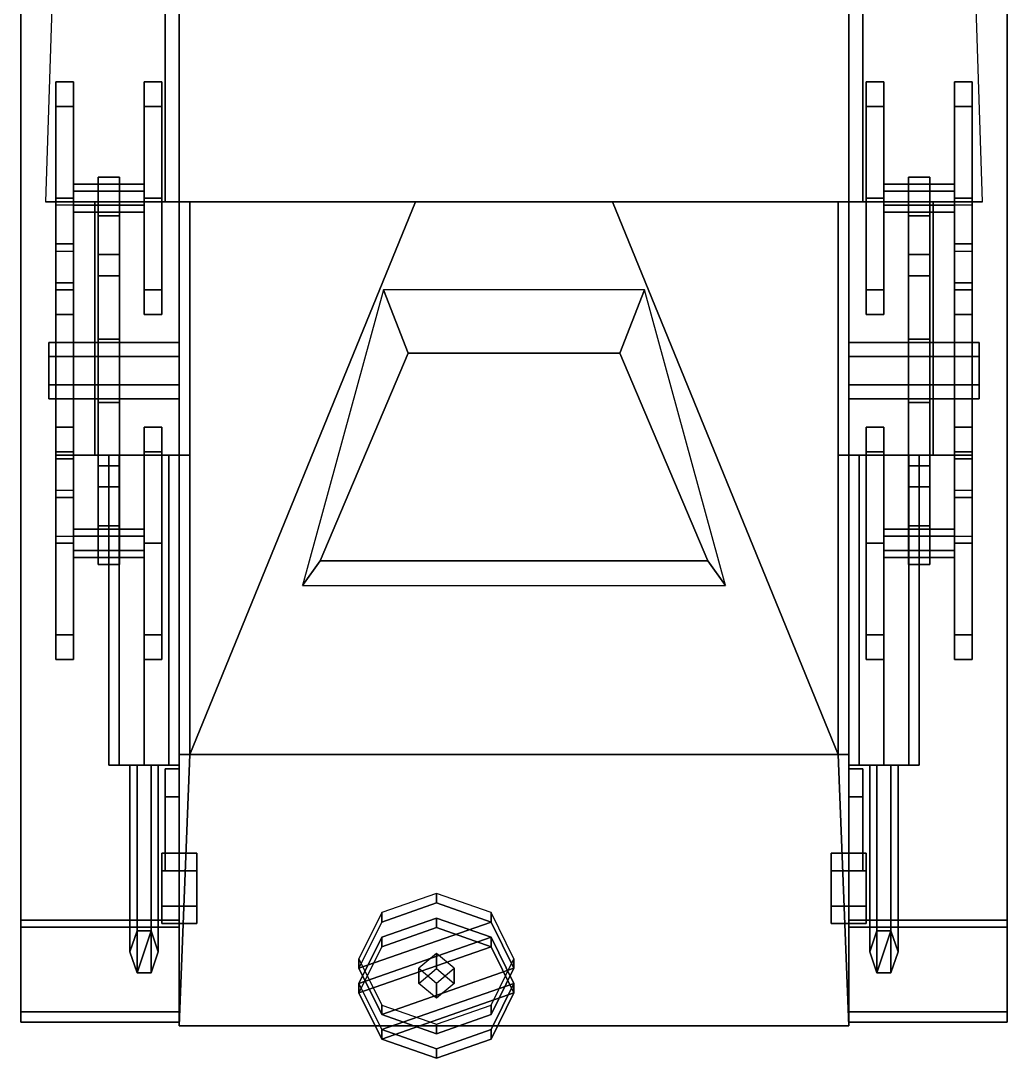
# Model space of a CAD drawing. Extents: x -1.4 to 1.4, y -3.02 to 2.87.
# Drawn here: x -1.4 to 1.4, y -3.022 to -0.076 of the extents above; entities that cross this region are included whole.
import ezdxf

# ---------------------------------------------------------------- set-up
doc = ezdxf.new("R2010")
doc.units = 0
doc.layers.get('0').update_dxf_attribs({"linetype": 'CONTINUOUS'})
for name, color, linetype in [('BOGEY', 5, 'CONTINUOUS'), ('MUDGUARDS', 6, 'CONTINUOUS'), ('WHEELS', 2, 'CONTINUOUS')]:
    doc.layers.add(name, color=color, linetype=linetype)

msp = doc.modelspace()

# ---------------------------------------------------------------- linework, layer by layer
for points in [[(0.95, 2.16, 0.42), (0.95, -2.16, 0.42), (-0.95, -2.16, 0.42), (-0.95, 2.16, 0.42)], [(-1.25, 1.85, 1.29), (-1.33, -0.59, 1.16), (-0.99, -0.59, 1.76), (-0.99, 1.34, 1.76)], [(-0.95, 1.85, 0.42), (-0.95, -0.59, 0.42), (-0.95, -0.59, 1.16), (-0.95, 1.85, 1.29)], [(0.95, -0.59, 1.16), (0.95, -0.59, 0.42), (0.95, 1.85, 0.42), (0.95, 1.85, 1.29)], [(0.99, -0.59, 1.76), (1.33, -0.59, 1.16), (1.25, 1.85, 1.29), (0.99, 1.34, 1.76)], [(-0.99, 1.34, 1.76), (-0.99, -0.59, 1.76), (0.99, -0.59, 1.76), (0.99, 1.34, 1.76)], [(-0.99, -0.59, 1.76), (-1.33, -0.59, 1.16), (1.33, -0.59, 1.16), (0.99, -0.59, 1.76)], [(-1.3, -0.59, 1.16), (-1.3, -1.31, 1.12), (-1.19, -1.31, 1.4), (-1.19, -0.59, 1.4)], [(-1.19, -0.59, 1.4), (-1.19, -1.31, 1.4), (-0.92, -1.31, 1.4), (-0.92, -0.59, 1.4)], [(-0.95, -0.59, 0.42), (-0.95, -2.16, 0.42), (-0.95, -2.93, 0.98), (-0.95, -0.59, 1.16)], [(-0.95, -0.59, 1.16), (-0.95, -2.93, 0.98), (-0.92, -2.16, 1.47), (-0.92, -0.59, 1.47)], [(-0.92, -0.59, 1.47), (-0.92, -2.16, 1.47), (-0.28, -0.59, 1.72)], [(-0.28, -0.59, 1.72), (-0.92, -2.16, 1.47), (0.92, -2.16, 1.47), (0.28, -0.59, 1.72)], [(0.28, -0.59, 1.72), (0.92, -2.16, 1.47), (0.92, -0.59, 1.47), (0.28, -0.59, 1.72)], [(0.92, -2.16, 1.47), (0.95, -2.93, 0.98), (0.95, -0.59, 1.16), (0.92, -0.59, 1.47)], [(0.92, -0.59, 1.4), (0.92, -1.31, 1.4), (1.19, -1.31, 1.4), (1.19, -0.59, 1.4)], [(0.95, -2.93, 0.98), (0.95, -2.16, 0.42), (0.95, -0.59, 0.42), (0.95, -0.59, 1.16)], [(1.19, -1.31, 1.4), (1.3, -1.31, 1.12), (1.3, -0.59, 1.16), (1.19, -0.59, 1.4)], [(-0.37, -0.84, 1.68), (-0.6, -1.68, 1.54), (-0.55, -1.61, 1.63), (-0.3, -1.02, 1.7)], [(0.3, -1.02, 1.7), (0.37, -0.84, 1.68), (-0.37, -0.84, 1.68), (-0.3, -1.02, 1.7)], [(0.55, -1.61, 1.63), (0.6, -1.68, 1.54), (0.37, -0.84, 1.68), (0.3, -1.02, 1.7)], [(-0.3, -1.02, 1.7), (-0.55, -1.61, 1.63), (0.55, -1.61, 1.63), (0.3, -1.02, 1.7)], [(-1.19, -1.31, 1.4), (-1.3, -1.31, 1.12), (-0.95, -1.31, 1.12), (-0.92, -1.31, 1.4)], [(-1.1207, -1.31, 1.2907), (-1.15, -1.31, 1.22), (-1.15, -2.19, 1.22), (-1.1207, -2.19, 1.2907)], [(-1.15, -1.31, 1.22), (-1.1207, -1.31, 1.1493), (-1.1207, -2.19, 1.1493), (-1.15, -2.19, 1.22)], [(-1.1207, -1.31, 1.1493), (-1.05, -1.31, 1.12), (-1.05, -2.19, 1.12), (-1.1207, -2.19, 1.1493)], [(-1.05, -1.31, 1.32), (-1.1207, -1.31, 1.2907), (-1.1207, -2.19, 1.2907), (-1.05, -2.19, 1.32)], [(-1.05, -1.31, 1.12), (-0.9793, -1.31, 1.1493), (-0.9793, -2.19, 1.1493), (-1.05, -2.19, 1.12)], [(-0.9793, -1.31, 1.2907), (-1.05, -1.31, 1.32), (-1.05, -2.19, 1.32), (-0.9793, -2.19, 1.2907)], [(-0.95, -1.31, 1.22), (-0.9793, -1.31, 1.2907), (-0.9793, -2.19, 1.2907), (-0.95, -2.19, 1.22)], [(-0.9793, -1.31, 1.1493), (-0.95, -1.31, 1.22), (-0.95, -2.19, 1.22), (-0.9793, -2.19, 1.1493)], [(0.92, -1.31, 1.4), (0.95, -1.31, 1.12), (1.3, -1.31, 1.12), (1.19, -1.31, 1.4)], [(0.9793, -1.31, 1.2907), (0.95, -1.31, 1.22), (0.95, -2.19, 1.22), (0.9793, -2.19, 1.2907)], [(0.95, -1.31, 1.22), (0.9793, -1.31, 1.1493), (0.9793, -2.19, 1.1493), (0.95, -2.19, 1.22)], [(1.05, -1.31, 1.32), (0.9793, -1.31, 1.2907), (0.9793, -2.19, 1.2907), (1.05, -2.19, 1.32)], [(0.9793, -1.31, 1.1493), (1.05, -1.31, 1.12), (1.05, -2.19, 1.12), (0.9793, -2.19, 1.1493)], [(1.1207, -1.31, 1.2907), (1.05, -1.31, 1.32), (1.05, -2.19, 1.32), (1.1207, -2.19, 1.2907)], [(1.05, -1.31, 1.12), (1.1207, -1.31, 1.1493), (1.1207, -2.19, 1.1493), (1.05, -2.19, 1.12)], [(1.15, -1.31, 1.22), (1.1207, -1.31, 1.2907), (1.1207, -2.19, 1.2907), (1.15, -2.19, 1.22)], [(1.1207, -1.31, 1.1493), (1.15, -1.31, 1.22), (1.15, -2.19, 1.22), (1.1207, -2.19, 1.1493)], [(-0.55, -1.61, 1.63), (-0.6, -1.68, 1.54), (0.6, -1.68, 1.54), (0.55, -1.61, 1.63)], [(-0.95, -2.93, 0.98), (-0.95, -2.16, 0.42), (0.95, -2.16, 0.42), (0.95, -2.93, 0.98)], [(-0.92, -2.16, 1.47), (-0.95, -2.93, 0.98), (0.95, -2.93, 0.98), (0.92, -2.16, 1.47)], [(-0.95, -2.19, 1.22), (-1.1207, -2.19, 1.2907), (-1.15, -2.19, 1.22), (-0.9793, -2.19, 1.1493)], [(-0.9793, -2.19, 1.1493), (-1.15, -2.19, 1.22), (-1.1207, -2.19, 1.1493), (-1.05, -2.19, 1.12)], [(-0.9793, -2.19, 1.2907), (-1.05, -2.19, 1.32), (-1.1207, -2.19, 1.2907), (-0.95, -2.19, 1.22)], [(-1.07, -2.19, 1.2546), (-1.09, -2.19, 1.22), (-1.09, -2.72, 1.22), (-1.07, -2.78, 1.2546)], [(-1.09, -2.19, 1.22), (-1.07, -2.19, 1.1854), (-1.07, -2.66, 1.1854), (-1.09, -2.72, 1.22)], [(-1.07, -2.19, 1.1854), (-1.03, -2.19, 1.1854), (-1.03, -2.66, 1.1854), (-1.07, -2.66, 1.1854)], [(-1.03, -2.19, 1.2546), (-1.07, -2.19, 1.2546), (-1.07, -2.78, 1.2546), (-1.03, -2.78, 1.2546)], [(-1.01, -2.19, 1.22), (-1.03, -2.19, 1.2546), (-1.03, -2.78, 1.2546), (-1.01, -2.72, 1.22)], [(-1.03, -2.19, 1.1854), (-1.01, -2.19, 1.22), (-1.01, -2.72, 1.22), (-1.03, -2.66, 1.1854)], [(-0.99, -2.2, 0.6), (-0.99, -2.44, 0.59), (-0.99, -2.49, 0.6766), (-0.99, -2.28, 0.77)], [(-0.95, -2.28, 0.77), (-0.95, -2.2, 0.6), (-0.99, -2.2, 0.6), (-0.99, -2.28, 0.77)], [(-0.95, -2.2, 0.6), (-0.95, -2.44, 0.59), (-0.99, -2.44, 0.59), (-0.99, -2.2, 0.6)], [(-0.95, -2.49, 0.6766), (-0.95, -2.44, 0.59), (-0.95, -2.2, 0.6), (-0.95, -2.28, 0.77)], [(1.15, -2.19, 1.22), (0.9793, -2.19, 1.2907), (0.95, -2.19, 1.22), (1.1207, -2.19, 1.1493)], [(1.1207, -2.19, 1.1493), (0.95, -2.19, 1.22), (0.9793, -2.19, 1.1493), (1.05, -2.19, 1.12)], [(0.95, -2.2, 0.6), (0.95, -2.44, 0.59), (0.95, -2.49, 0.6766), (0.95, -2.28, 0.77)], [(0.99, -2.28, 0.77), (0.99, -2.2, 0.6), (0.95, -2.2, 0.6), (0.95, -2.28, 0.77)], [(0.99, -2.2, 0.6), (0.99, -2.44, 0.59), (0.95, -2.44, 0.59), (0.95, -2.2, 0.6)], [(1.1207, -2.19, 1.2907), (1.05, -2.19, 1.32), (0.9793, -2.19, 1.2907), (1.15, -2.19, 1.22)], [(0.99, -2.49, 0.6766), (0.99, -2.44, 0.59), (0.99, -2.2, 0.6), (0.99, -2.28, 0.77)], [(1.03, -2.19, 1.2546), (1.01, -2.19, 1.22), (1.01, -2.72, 1.22), (1.03, -2.78, 1.2546)], [(1.01, -2.19, 1.22), (1.03, -2.19, 1.1854), (1.03, -2.66, 1.1854), (1.01, -2.72, 1.22)], [(1.07, -2.19, 1.2546), (1.03, -2.19, 1.2546), (1.03, -2.78, 1.2546), (1.07, -2.78, 1.2546)], [(1.03, -2.19, 1.1854), (1.07, -2.19, 1.1854), (1.07, -2.66, 1.1854), (1.03, -2.66, 1.1854)], [(1.09, -2.19, 1.22), (1.07, -2.19, 1.2546), (1.07, -2.78, 1.2546), (1.09, -2.72, 1.22)], [(1.07, -2.19, 1.1854), (1.09, -2.19, 1.22), (1.09, -2.72, 1.22), (1.07, -2.66, 1.1854)], [(-0.99, -2.28, 0.77), (-0.99, -2.49, 0.6766), (-0.95, -2.49, 0.6766), (-0.95, -2.28, 0.77)], [(0.95, -2.28, 0.77), (0.95, -2.49, 0.6766), (0.99, -2.49, 0.6766), (0.99, -2.28, 0.77)], [(-0.9, -2.49, 0.6766), (-0.9, -2.44, 0.59), (-1, -2.44, 0.59), (-1, -2.49, 0.6766)], [(-0.9, -2.44, 0.59), (-0.9, -2.49, 0.5034), (-1, -2.49, 0.5034), (-1, -2.44, 0.59)], [(-0.9, -2.64, 0.59), (-0.9, -2.44, 0.59), (-0.9, -2.49, 0.6766), (-0.9, -2.59, 0.6766)], [(-0.9, -2.59, 0.5034), (-0.9, -2.49, 0.5034), (-0.9, -2.44, 0.59), (-0.9, -2.64, 0.59)], [(0.9, -2.49, 0.5034), (0.9, -2.59, 0.5034), (0.9, -2.64, 0.59), (0.9, -2.44, 0.59)], [(0.9, -2.49, 0.5034), (0.9, -2.44, 0.59), (1, -2.44, 0.59), (1, -2.49, 0.5034)], [(0.9, -2.44, 0.59), (0.9, -2.64, 0.59), (0.9, -2.59, 0.6766), (0.9, -2.49, 0.6766)], [(0.9, -2.44, 0.59), (0.9, -2.49, 0.6766), (1, -2.49, 0.6766), (1, -2.44, 0.59)], [(-0.9, -2.59, 0.6766), (-0.9, -2.49, 0.6766), (-1, -2.49, 0.6766), (-1, -2.59, 0.6766)], [(-0.9, -2.49, 0.5034), (-0.9, -2.59, 0.5034), (-1, -2.59, 0.5034), (-1, -2.49, 0.5034)], [(0.9, -2.59, 0.5034), (0.9, -2.49, 0.5034), (1, -2.49, 0.5034), (1, -2.59, 0.5034)], [(0.9, -2.49, 0.6766), (0.9, -2.59, 0.6766), (1, -2.59, 0.6766), (1, -2.49, 0.6766)], [(-0.9, -2.64, 0.59), (-0.9, -2.59, 0.6766), (-1, -2.59, 0.6766), (-1, -2.64, 0.59)], [(-0.9, -2.59, 0.5034), (-0.9, -2.64, 0.59), (-1, -2.64, 0.59), (-1, -2.59, 0.5034)], [(0.9, -2.64, 0.59), (0.9, -2.59, 0.5034), (1, -2.59, 0.5034), (1, -2.64, 0.59)], [(0.9, -2.59, 0.6766), (0.9, -2.64, 0.59), (1, -2.64, 0.59), (1, -2.59, 0.6766)], [(-1.03, -2.66, 1.1854), (-1.07, -2.78, 1.2546), (-1.09, -2.72, 1.22), (-1.07, -2.66, 1.1854)], [(-1.01, -2.72, 1.22), (-1.03, -2.78, 1.2546), (-1.07, -2.78, 1.2546), (-1.03, -2.66, 1.1854)], [(1.07, -2.66, 1.1854), (1.03, -2.78, 1.2546), (1.01, -2.72, 1.22), (1.03, -2.66, 1.1854)], [(1.09, -2.72, 1.22), (1.07, -2.78, 1.2546), (1.03, -2.78, 1.2546), (1.07, -2.66, 1.1854)]]:
    msp.add_3dface(points)
at = {"layer": 'BOGEY'}
for points in [[(-1.25, -0.32, 0.32), (-1.25, -0.25, 0.27), (-1.3, -0.25, 0.27), (-1.3, -0.32, 0.32)], [(-1.3, -0.25, 0.27), (-1.3, -0.25, 0.22), (-1.3, -0.32, 0.17), (-1.3, -0.32, 0.32)], [(-1.3, -0.32, 0.17), (-1.3, -0.25, 0.22), (-1.25, -0.25, 0.22), (-1.25, -0.32, 0.17)], [(-1.25, -0.25, 0.27), (-1.25, -0.25, 0.22), (-1.3, -0.25, 0.22), (-1.3, -0.25, 0.27)], [(-1.25, -0.32, 0.17), (-1.25, -0.25, 0.22), (-1.25, -0.25, 0.27), (-1.25, -0.32, 0.32)], [(-1.05, -0.25, 0.27), (-1.05, -0.25, 0.22), (-1.05, -0.32, 0.17), (-1.05, -0.32, 0.32)], [(-1, -0.32, 0.32), (-1, -0.25, 0.27), (-1.05, -0.25, 0.27), (-1.05, -0.32, 0.32)], [(-1, -0.25, 0.27), (-1, -0.25, 0.22), (-1.05, -0.25, 0.22), (-1.05, -0.25, 0.27)], [(-1.05, -0.32, 0.17), (-1.05, -0.25, 0.22), (-1, -0.25, 0.22), (-1, -0.32, 0.17)], [(-1, -0.32, 0.17), (-1, -0.25, 0.22), (-1, -0.25, 0.27), (-1, -0.32, 0.32)], [(1, -0.25, 0.27), (1, -0.25, 0.22), (1, -0.32, 0.17), (1, -0.32, 0.32)], [(1.05, -0.32, 0.32), (1.05, -0.25, 0.27), (1, -0.25, 0.27), (1, -0.32, 0.32)], [(1.05, -0.25, 0.27), (1.05, -0.25, 0.22), (1, -0.25, 0.22), (1, -0.25, 0.27)], [(1, -0.32, 0.17), (1, -0.25, 0.22), (1.05, -0.25, 0.22), (1.05, -0.32, 0.17)], [(1.05, -0.32, 0.17), (1.05, -0.25, 0.22), (1.05, -0.25, 0.27), (1.05, -0.32, 0.32)], [(1.3, -0.32, 0.32), (1.3, -0.25, 0.27), (1.25, -0.25, 0.27), (1.25, -0.32, 0.32)], [(1.25, -0.25, 0.27), (1.25, -0.25, 0.22), (1.25, -0.32, 0.17), (1.25, -0.32, 0.32)], [(1.25, -0.32, 0.17), (1.25, -0.25, 0.22), (1.3, -0.25, 0.22), (1.3, -0.32, 0.17)], [(1.3, -0.25, 0.27), (1.3, -0.25, 0.22), (1.25, -0.25, 0.22), (1.25, -0.25, 0.27)], [(1.3, -0.32, 0.17), (1.3, -0.25, 0.22), (1.3, -0.25, 0.27), (1.3, -0.32, 0.32)], [(-1.25, -0.58, 0.42), (-1.25, -0.32, 0.32), (-1.3, -0.32, 0.32), (-1.3, -0.58, 0.42)], [(-1.3, -0.32, 0.32), (-1.3, -0.84, 0.32), (-1.3, -0.84, 0.32), (-1.3, -0.58, 0.42)], [(-1.3, -0.32, 0.32), (-1.3, -0.32, 0.17), (-1.3, -0.84, 0.17), (-1.3, -0.84, 0.32)], [(-1.3, -0.84, 0.17), (-1.3, -0.32, 0.17), (-1.25, -0.32, 0.17), (-1.25, -0.84, 0.17)], [(-1.25, -0.84, 0.32), (-1.25, -0.84, 0.32), (-1.25, -0.32, 0.32), (-1.25, -0.58, 0.42)], [(-1.25, -0.84, 0.17), (-1.25, -0.32, 0.17), (-1.25, -0.32, 0.32), (-1.25, -0.84, 0.32)], [(-1.05, -0.32, 0.32), (-1.05, -0.84, 0.32), (-1.05, -0.84, 0.32), (-1.05, -0.58, 0.42)], [(-1, -0.58, 0.42), (-1, -0.32, 0.32), (-1.05, -0.32, 0.32), (-1.05, -0.58, 0.42)], [(-1.05, -0.32, 0.32), (-1.05, -0.32, 0.17), (-1.05, -0.84, 0.17), (-1.05, -0.84, 0.32)], [(-1.05, -0.84, 0.17), (-1.05, -0.32, 0.17), (-1, -0.32, 0.17), (-1, -0.84, 0.17)], [(-1, -0.84, 0.32), (-1, -0.84, 0.32), (-1, -0.32, 0.32), (-1, -0.58, 0.42)], [(-1, -0.84, 0.17), (-1, -0.32, 0.17), (-1, -0.32, 0.32), (-1, -0.84, 0.32)], [(1, -0.32, 0.32), (1, -0.32, 0.32), (1, -0.84, 0.32), (1, -0.58, 0.42)], [(1.05, -0.58, 0.42), (1.05, -0.32, 0.32), (1, -0.32, 0.32), (1, -0.58, 0.42)], [(1, -0.32, 0.17), (1, -0.84, 0.17), (1, -0.84, 0.32), (1, -0.32, 0.32)], [(1.05, -0.32, 0.17), (1.05, -0.84, 0.17), (1, -0.84, 0.17), (1, -0.32, 0.17)], [(1.05, -0.84, 0.32), (1.05, -0.32, 0.32), (1.05, -0.32, 0.32), (1.05, -0.58, 0.42)], [(1.05, -0.84, 0.32), (1.05, -0.84, 0.17), (1.05, -0.32, 0.17), (1.05, -0.32, 0.32)], [(1.25, -0.32, 0.32), (1.25, -0.32, 0.32), (1.25, -0.84, 0.32), (1.25, -0.58, 0.42)], [(1.3, -0.58, 0.42), (1.3, -0.32, 0.32), (1.25, -0.32, 0.32), (1.25, -0.58, 0.42)], [(1.25, -0.32, 0.17), (1.25, -0.84, 0.17), (1.25, -0.84, 0.32), (1.25, -0.32, 0.32)], [(1.3, -0.32, 0.17), (1.3, -0.84, 0.17), (1.25, -0.84, 0.17), (1.25, -0.32, 0.17)], [(1.3, -0.84, 0.32), (1.3, -0.32, 0.32), (1.3, -0.32, 0.32), (1.3, -0.58, 0.42)], [(1.3, -0.84, 0.32), (1.3, -0.84, 0.17), (1.3, -0.32, 0.17), (1.3, -0.32, 0.32)], [(-1.18, -0.52, 0.38), (-1.18, -0.63, 0.38), (-1.18, -0.63, 0.61), (-1.18, -0.52, 0.61)], [(-1.12, -0.52, 0.61), (-1.12, -0.52, 0.38), (-1.18, -0.52, 0.38), (-1.18, -0.52, 0.61)], [(-1.12, -0.74, 0.71), (-1.12, -0.52, 0.61), (-1.18, -0.52, 0.61), (-1.18, -0.74, 0.71)], [(-1.18, -0.52, 0.61), (-1.18, -1.62, 0.61), (-1.18, -1.4, 0.71), (-1.18, -0.74, 0.71)], [(-1.12, -0.63, 0.61), (-1.12, -0.63, 0.38), (-1.12, -0.52, 0.38), (-1.12, -0.52, 0.61)], [(-1.12, -1.4, 0.71), (-1.12, -1.62, 0.61), (-1.12, -0.52, 0.61), (-1.12, -0.74, 0.71)], [(1.12, -0.52, 0.61), (1.12, -0.52, 0.38), (1.12, -0.63, 0.38), (1.12, -0.63, 0.61)], [(1.18, -0.52, 0.61), (1.18, -0.52, 0.38), (1.12, -0.52, 0.38), (1.12, -0.52, 0.61)], [(1.18, -0.74, 0.71), (1.18, -0.52, 0.61), (1.12, -0.52, 0.61), (1.12, -0.74, 0.71)], [(1.12, -0.74, 0.71), (1.12, -0.52, 0.61), (1.12, -1.62, 0.61), (1.12, -1.4, 0.71)], [(1.18, -0.63, 0.38), (1.18, -0.52, 0.38), (1.18, -0.52, 0.61), (1.18, -0.63, 0.61)], [(1.18, -1.62, 0.61), (1.18, -0.52, 0.61), (1.18, -0.74, 0.71), (1.18, -1.4, 0.71)], [(-1.05, -0.54, 0.35), (-1.05, -0.56, 0.3154), (-1.25, -0.56, 0.3154), (-1.25, -0.54, 0.35)], [(-1.05, -0.56, 0.3846), (-1.05, -0.54, 0.35), (-1.25, -0.54, 0.35), (-1.25, -0.56, 0.3846)], [(1.25, -0.54, 0.35), (1.25, -0.56, 0.3154), (1.05, -0.56, 0.3154), (1.05, -0.54, 0.35)], [(1.25, -0.56, 0.3846), (1.25, -0.54, 0.35), (1.05, -0.54, 0.35), (1.05, -0.56, 0.3846)], [(-1.3, -0.58, 0.42), (-1.3, -0.84, 0.32), (-1.25, -0.84, 0.32), (-1.25, -0.58, 0.42)], [(-1.05, -0.56, 0.3154), (-1.05, -0.6, 0.3154), (-1.25, -0.6, 0.3154), (-1.25, -0.56, 0.3154)], [(-1.05, -0.6, 0.3846), (-1.05, -0.56, 0.3846), (-1.25, -0.56, 0.3846), (-1.25, -0.6, 0.3846)], [(-1.05, -0.58, 0.42), (-1.05, -0.84, 0.32), (-1, -0.84, 0.32), (-1, -0.58, 0.42)], [(1, -0.58, 0.42), (1, -0.84, 0.32), (1.05, -0.84, 0.32), (1.05, -0.58, 0.42)], [(1.25, -0.56, 0.3154), (1.25, -0.6, 0.3154), (1.05, -0.6, 0.3154), (1.05, -0.56, 0.3154)], [(1.25, -0.6, 0.3846), (1.25, -0.56, 0.3846), (1.05, -0.56, 0.3846), (1.05, -0.6, 0.3846)], [(1.25, -0.58, 0.42), (1.25, -0.84, 0.32), (1.3, -0.84, 0.32), (1.3, -0.58, 0.42)], [(-1.3, -0.6, 0.41), (-1.3, -0.73, 0.36), (-1.3, -0.82, 0.41), (-1.3, -0.71, 0.51)], [(-1.25, -0.71, 0.51), (-1.25, -0.6, 0.41), (-1.3, -0.6, 0.41), (-1.3, -0.71, 0.51)], [(-1.25, -0.82, 0.41), (-1.25, -0.73, 0.36), (-1.25, -0.6, 0.41), (-1.25, -0.71, 0.51)], [(-1.05, -0.6, 0.3154), (-1.05, -0.62, 0.35), (-1.25, -0.62, 0.35), (-1.25, -0.6, 0.3154)], [(-1.05, -0.62, 0.35), (-1.05, -0.6, 0.3846), (-1.25, -0.6, 0.3846), (-1.25, -0.62, 0.35)], [(1.25, -0.6, 0.3154), (1.25, -0.62, 0.35), (1.05, -0.62, 0.35), (1.05, -0.6, 0.3154)], [(1.25, -0.62, 0.35), (1.25, -0.6, 0.3846), (1.05, -0.6, 0.3846), (1.05, -0.62, 0.35)], [(1.3, -0.71, 0.51), (1.3, -0.6, 0.41), (1.25, -0.6, 0.41), (1.25, -0.71, 0.51)], [(1.25, -0.6, 0.41), (1.25, -0.73, 0.36), (1.25, -0.82, 0.41), (1.25, -0.71, 0.51)], [(1.3, -0.82, 0.41), (1.3, -0.73, 0.36), (1.3, -0.6, 0.41), (1.3, -0.71, 0.51)], [(-1.18, -0.63, 0.61), (-1.18, -0.63, 0.38), (-1.12, -0.63, 0.38), (-1.12, -0.63, 0.61)], [(-1.12, -0.63, 0.61), (-1.12, -1.51, 0.61), (-1.18, -1.51, 0.61), (-1.18, -0.63, 0.61)], [(1.12, -0.63, 0.61), (1.12, -0.63, 0.38), (1.18, -0.63, 0.38), (1.18, -0.63, 0.61)], [(1.12, -1.51, 0.61), (1.12, -0.63, 0.61), (1.18, -0.63, 0.61), (1.18, -1.51, 0.61)], [(-1.3, -0.71, 0.51), (-1.3, -0.82, 0.41), (-1.3, -0.82, 0.41), (-1.3, -0.82, 0.55)], [(-1.25, -0.82, 0.55), (-1.25, -0.71, 0.51), (-1.3, -0.71, 0.51), (-1.3, -0.82, 0.55)], [(-1.3, -0.82, 0.41), (-1.3, -0.73, 0.36), (-1.25, -0.73, 0.36), (-1.25, -0.82, 0.41)], [(-1.25, -0.82, 0.41), (-1.25, -0.82, 0.41), (-1.25, -0.71, 0.51), (-1.25, -0.82, 0.55)], [(1.25, -0.71, 0.51), (1.25, -0.82, 0.41), (1.25, -0.82, 0.41), (1.25, -0.82, 0.55)], [(1.3, -0.82, 0.55), (1.3, -0.71, 0.51), (1.25, -0.71, 0.51), (1.25, -0.82, 0.55)], [(1.25, -0.82, 0.41), (1.25, -0.73, 0.36), (1.3, -0.73, 0.36), (1.3, -0.82, 0.41)], [(1.3, -0.82, 0.41), (1.3, -0.82, 0.41), (1.3, -0.71, 0.51), (1.3, -0.82, 0.55)], [(-1.18, -0.74, 0.71), (-1.18, -0.8, 0.71), (-1.12, -0.8, 0.71), (-1.12, -0.74, 0.71)], [(1.18, -0.8, 0.71), (1.18, -0.74, 0.71), (1.12, -0.74, 0.71), (1.12, -0.8, 0.71)], [(-1.3, -1.32, 0.41), (-1.3, -0.82, 0.41), (-1.25, -0.82, 0.41), (-1.25, -1.32, 0.41)], [(-1.3, -0.82, 0.55), (-1.3, -0.82, 0.41), (-1.3, -1.32, 0.41), (-1.3, -1.32, 0.55)], [(-1.25, -1.32, 0.55), (-1.25, -0.82, 0.55), (-1.3, -0.82, 0.55), (-1.3, -1.32, 0.55)], [(-1.25, -1.32, 0.41), (-1.25, -0.82, 0.41), (-1.25, -0.82, 0.55), (-1.25, -1.32, 0.55)], [(-1.18, -0.8, 0.71), (-1.18, -1.34, 0.71), (-1.18, -1.16, 0.8), (-1.18, -0.98, 0.8)], [(-1.12, -0.98, 0.8), (-1.12, -0.8, 0.71), (-1.18, -0.8, 0.71), (-1.18, -0.98, 0.8)], [(-1.12, -1.16, 0.8), (-1.12, -1.34, 0.71), (-1.12, -0.8, 0.71), (-1.12, -0.98, 0.8)], [(1.12, -0.98, 0.8), (1.12, -0.8, 0.71), (1.12, -1.34, 0.71), (1.12, -1.16, 0.8)], [(1.18, -0.98, 0.8), (1.18, -0.8, 0.71), (1.12, -0.8, 0.71), (1.12, -0.98, 0.8)], [(1.18, -1.34, 0.71), (1.18, -0.8, 0.71), (1.18, -0.98, 0.8), (1.18, -1.16, 0.8)], [(1.3, -0.82, 0.41), (1.3, -1.32, 0.41), (1.25, -1.32, 0.41), (1.25, -0.82, 0.41)], [(1.25, -0.82, 0.41), (1.25, -1.32, 0.41), (1.25, -1.32, 0.55), (1.25, -0.82, 0.55)], [(1.25, -0.82, 0.55), (1.25, -1.32, 0.55), (1.3, -1.32, 0.55), (1.3, -0.82, 0.55)], [(1.3, -1.32, 0.55), (1.3, -1.32, 0.41), (1.3, -0.82, 0.41), (1.3, -0.82, 0.55)], [(-1.3, -0.84, 0.32), (-1.3, -0.91, 0.27), (-1.25, -0.91, 0.27), (-1.25, -0.84, 0.32)], [(-1.3, -0.84, 0.17), (-1.3, -0.91, 0.22), (-1.3, -0.91, 0.27), (-1.3, -0.84, 0.32)], [(-1.25, -0.84, 0.17), (-1.25, -0.91, 0.22), (-1.3, -0.91, 0.22), (-1.3, -0.84, 0.17)], [(-1.25, -0.91, 0.27), (-1.25, -0.91, 0.22), (-1.25, -0.84, 0.17), (-1.25, -0.84, 0.32)], [(-1.05, -0.84, 0.17), (-1.05, -0.91, 0.22), (-1.05, -0.91, 0.27), (-1.05, -0.84, 0.32)], [(-1.05, -0.84, 0.32), (-1.05, -0.91, 0.27), (-1, -0.91, 0.27), (-1, -0.84, 0.32)], [(-1, -0.84, 0.17), (-1, -0.91, 0.22), (-1.05, -0.91, 0.22), (-1.05, -0.84, 0.17)], [(-1, -0.91, 0.27), (-1, -0.91, 0.22), (-1, -0.84, 0.17), (-1, -0.84, 0.32)], [(1, -0.84, 0.17), (1, -0.91, 0.22), (1, -0.91, 0.27), (1, -0.84, 0.32)], [(1, -0.84, 0.32), (1, -0.91, 0.27), (1.05, -0.91, 0.27), (1.05, -0.84, 0.32)], [(1.05, -0.84, 0.17), (1.05, -0.91, 0.22), (1, -0.91, 0.22), (1, -0.84, 0.17)], [(1.05, -0.91, 0.27), (1.05, -0.91, 0.22), (1.05, -0.84, 0.17), (1.05, -0.84, 0.32)], [(1.25, -0.84, 0.32), (1.25, -0.91, 0.27), (1.3, -0.91, 0.27), (1.3, -0.84, 0.32)], [(1.25, -0.84, 0.17), (1.25, -0.91, 0.22), (1.25, -0.91, 0.27), (1.25, -0.84, 0.32)], [(1.3, -0.84, 0.17), (1.3, -0.91, 0.22), (1.25, -0.91, 0.22), (1.25, -0.84, 0.17)], [(1.3, -0.91, 0.27), (1.3, -0.91, 0.22), (1.3, -0.84, 0.17), (1.3, -0.84, 0.32)], [(-1.3, -0.91, 0.27), (-1.3, -0.91, 0.22), (-1.25, -0.91, 0.22), (-1.25, -0.91, 0.27)], [(-1.05, -0.91, 0.27), (-1.05, -0.91, 0.22), (-1, -0.91, 0.22), (-1, -0.91, 0.27)], [(1, -0.91, 0.27), (1, -0.91, 0.22), (1.05, -0.91, 0.22), (1.05, -0.91, 0.27)], [(1.25, -0.91, 0.27), (1.25, -0.91, 0.22), (1.3, -0.91, 0.22), (1.3, -0.91, 0.27)], [(-1.32, -1.15, 0.51), (-1.32, -0.99, 0.51), (-1.32, -1.03, 0.4407), (-1.32, -1.11, 0.4407)], [(-0.95, -0.99, 0.51), (-0.95, -1.03, 0.4407), (-1.32, -1.03, 0.4407), (-1.32, -0.99, 0.51)], [(-1.32, -1.11, 0.5793), (-1.32, -1.03, 0.5793), (-1.32, -0.99, 0.51), (-1.32, -1.15, 0.51)], [(-0.95, -1.03, 0.5793), (-0.95, -0.99, 0.51), (-1.32, -0.99, 0.51), (-1.32, -1.03, 0.5793)], [(-1.18, -0.98, 0.8), (-1.18, -1.16, 0.8), (-1.12, -1.16, 0.8), (-1.12, -0.98, 0.8)], [(0.95, -1.03, 0.4407), (0.95, -0.99, 0.51), (1.32, -0.99, 0.51), (1.32, -1.03, 0.4407)], [(0.95, -0.99, 0.51), (0.95, -1.03, 0.5793), (1.32, -1.03, 0.5793), (1.32, -0.99, 0.51)], [(1.18, -1.16, 0.8), (1.18, -0.98, 0.8), (1.12, -0.98, 0.8), (1.12, -1.16, 0.8)], [(1.32, -0.99, 0.51), (1.32, -1.15, 0.51), (1.32, -1.11, 0.4407), (1.32, -1.03, 0.4407)], [(1.32, -1.03, 0.5793), (1.32, -1.11, 0.5793), (1.32, -1.15, 0.51), (1.32, -0.99, 0.51)], [(-0.95, -1.03, 0.4407), (-0.95, -1.11, 0.4407), (-1.32, -1.11, 0.4407), (-1.32, -1.03, 0.4407)], [(-0.95, -1.11, 0.5793), (-0.95, -1.03, 0.5793), (-1.32, -1.03, 0.5793), (-1.32, -1.11, 0.5793)], [(0.95, -1.11, 0.4407), (0.95, -1.03, 0.4407), (1.32, -1.03, 0.4407), (1.32, -1.11, 0.4407)], [(0.95, -1.03, 0.5793), (0.95, -1.11, 0.5793), (1.32, -1.11, 0.5793), (1.32, -1.03, 0.5793)], [(-0.95, -1.11, 0.4407), (-0.95, -1.15, 0.51), (-1.32, -1.15, 0.51), (-1.32, -1.11, 0.4407)], [(-0.95, -1.15, 0.51), (-0.95, -1.11, 0.5793), (-1.32, -1.11, 0.5793), (-1.32, -1.15, 0.51)], [(0.95, -1.15, 0.51), (0.95, -1.11, 0.4407), (1.32, -1.11, 0.4407), (1.32, -1.15, 0.51)], [(0.95, -1.11, 0.5793), (0.95, -1.15, 0.51), (1.32, -1.15, 0.51), (1.32, -1.11, 0.5793)], [(-1.18, -1.16, 0.8), (-1.18, -1.34, 0.71), (-1.12, -1.34, 0.71), (-1.12, -1.16, 0.8)], [(1.12, -1.16, 0.8), (1.12, -1.34, 0.71), (1.18, -1.34, 0.71), (1.18, -1.16, 0.8)], [(-1.3, -1.23, 0.27), (-1.3, -1.23, 0.22), (-1.3, -1.3, 0.17), (-1.3, -1.3, 0.32)], [(-1.25, -1.3, 0.32), (-1.25, -1.23, 0.27), (-1.3, -1.23, 0.27), (-1.3, -1.3, 0.32)], [(-1.25, -1.23, 0.27), (-1.25, -1.23, 0.22), (-1.3, -1.23, 0.22), (-1.3, -1.23, 0.27)], [(-1.3, -1.3, 0.17), (-1.3, -1.23, 0.22), (-1.25, -1.23, 0.22), (-1.25, -1.3, 0.17)], [(-1.25, -1.3, 0.17), (-1.25, -1.23, 0.22), (-1.25, -1.23, 0.27), (-1.25, -1.3, 0.32)], [(-1, -1.3, 0.32), (-1, -1.23, 0.27), (-1.05, -1.23, 0.27), (-1.05, -1.3, 0.32)], [(-1.05, -1.23, 0.27), (-1.05, -1.23, 0.22), (-1.05, -1.3, 0.17), (-1.05, -1.3, 0.32)], [(-1.05, -1.3, 0.17), (-1.05, -1.23, 0.22), (-1, -1.23, 0.22), (-1, -1.3, 0.17)], [(-1, -1.23, 0.27), (-1, -1.23, 0.22), (-1.05, -1.23, 0.22), (-1.05, -1.23, 0.27)], [(-1, -1.3, 0.17), (-1, -1.23, 0.22), (-1, -1.23, 0.27), (-1, -1.3, 0.32)], [(1.05, -1.3, 0.32), (1.05, -1.23, 0.27), (1, -1.23, 0.27), (1, -1.3, 0.32)], [(1, -1.23, 0.27), (1, -1.23, 0.22), (1, -1.3, 0.17), (1, -1.3, 0.32)], [(1, -1.3, 0.17), (1, -1.23, 0.22), (1.05, -1.23, 0.22), (1.05, -1.3, 0.17)], [(1.05, -1.23, 0.27), (1.05, -1.23, 0.22), (1, -1.23, 0.22), (1, -1.23, 0.27)], [(1.05, -1.3, 0.17), (1.05, -1.23, 0.22), (1.05, -1.23, 0.27), (1.05, -1.3, 0.32)], [(1.25, -1.23, 0.27), (1.25, -1.23, 0.22), (1.25, -1.3, 0.17), (1.25, -1.3, 0.32)], [(1.3, -1.3, 0.32), (1.3, -1.23, 0.27), (1.25, -1.23, 0.27), (1.25, -1.3, 0.32)], [(1.3, -1.23, 0.27), (1.3, -1.23, 0.22), (1.25, -1.23, 0.22), (1.25, -1.23, 0.27)], [(1.25, -1.3, 0.17), (1.25, -1.23, 0.22), (1.3, -1.23, 0.22), (1.3, -1.3, 0.17)], [(1.3, -1.3, 0.17), (1.3, -1.23, 0.22), (1.3, -1.23, 0.27), (1.3, -1.3, 0.32)], [(-1.3, -1.3, 0.32), (-1.3, -1.82, 0.32), (-1.3, -1.82, 0.32), (-1.3, -1.56, 0.42)], [(-1.25, -1.56, 0.42), (-1.25, -1.3, 0.32), (-1.3, -1.3, 0.32), (-1.3, -1.56, 0.42)], [(-1.3, -1.3, 0.32), (-1.3, -1.3, 0.17), (-1.3, -1.82, 0.17), (-1.3, -1.82, 0.32)], [(-1.3, -1.82, 0.17), (-1.3, -1.3, 0.17), (-1.25, -1.3, 0.17), (-1.25, -1.82, 0.17)], [(-1.3, -1.32, 0.41), (-1.3, -1.41, 0.36), (-1.3, -1.54, 0.41), (-1.3, -1.43, 0.51)], [(-1.25, -1.32, 0.41), (-1.25, -1.41, 0.36), (-1.3, -1.41, 0.36), (-1.3, -1.32, 0.41)], [(-1.3, -1.32, 0.41), (-1.3, -1.32, 0.41), (-1.3, -1.43, 0.51), (-1.3, -1.32, 0.55)], [(-1.3, -1.32, 0.55), (-1.3, -1.43, 0.51), (-1.25, -1.43, 0.51), (-1.25, -1.32, 0.55)], [(-1.25, -1.82, 0.32), (-1.25, -1.82, 0.32), (-1.25, -1.3, 0.32), (-1.25, -1.56, 0.42)], [(-1.25, -1.82, 0.17), (-1.25, -1.3, 0.17), (-1.25, -1.3, 0.32), (-1.25, -1.82, 0.32)], [(-1.25, -1.54, 0.41), (-1.25, -1.41, 0.36), (-1.25, -1.32, 0.41), (-1.25, -1.43, 0.51)], [(-1.25, -1.43, 0.51), (-1.25, -1.32, 0.41), (-1.25, -1.32, 0.41), (-1.25, -1.32, 0.55)], [(-1, -1.56, 0.42), (-1, -1.3, 0.32), (-1.05, -1.3, 0.32), (-1.05, -1.56, 0.42)], [(-1.05, -1.3, 0.32), (-1.05, -1.82, 0.32), (-1.05, -1.82, 0.32), (-1.05, -1.56, 0.42)], [(-1.05, -1.3, 0.32), (-1.05, -1.3, 0.17), (-1.05, -1.82, 0.17), (-1.05, -1.82, 0.32)], [(-1.05, -1.82, 0.17), (-1.05, -1.3, 0.17), (-1, -1.3, 0.17), (-1, -1.82, 0.17)], [(-1, -1.82, 0.32), (-1, -1.82, 0.32), (-1, -1.3, 0.32), (-1, -1.56, 0.42)], [(-1, -1.82, 0.17), (-1, -1.3, 0.17), (-1, -1.3, 0.32), (-1, -1.82, 0.32)], [(1.05, -1.56, 0.42), (1.05, -1.3, 0.32), (1, -1.3, 0.32), (1, -1.56, 0.42)], [(1, -1.3, 0.32), (1, -1.3, 0.32), (1, -1.82, 0.32), (1, -1.56, 0.42)], [(1, -1.3, 0.17), (1, -1.82, 0.17), (1, -1.82, 0.32), (1, -1.3, 0.32)], [(1.05, -1.3, 0.17), (1.05, -1.82, 0.17), (1, -1.82, 0.17), (1, -1.3, 0.17)], [(1.05, -1.82, 0.32), (1.05, -1.3, 0.32), (1.05, -1.3, 0.32), (1.05, -1.56, 0.42)], [(1.05, -1.82, 0.32), (1.05, -1.82, 0.17), (1.05, -1.3, 0.17), (1.05, -1.3, 0.32)], [(1.25, -1.3, 0.32), (1.25, -1.3, 0.32), (1.25, -1.82, 0.32), (1.25, -1.56, 0.42)], [(1.3, -1.56, 0.42), (1.3, -1.3, 0.32), (1.25, -1.3, 0.32), (1.25, -1.56, 0.42)], [(1.25, -1.3, 0.17), (1.25, -1.82, 0.17), (1.25, -1.82, 0.32), (1.25, -1.3, 0.32)], [(1.3, -1.3, 0.17), (1.3, -1.82, 0.17), (1.25, -1.82, 0.17), (1.25, -1.3, 0.17)], [(1.25, -1.32, 0.41), (1.25, -1.41, 0.36), (1.25, -1.54, 0.41), (1.25, -1.43, 0.51)], [(1.3, -1.32, 0.41), (1.3, -1.41, 0.36), (1.25, -1.41, 0.36), (1.25, -1.32, 0.41)], [(1.25, -1.32, 0.41), (1.25, -1.32, 0.41), (1.25, -1.43, 0.51), (1.25, -1.32, 0.55)], [(1.25, -1.32, 0.55), (1.25, -1.43, 0.51), (1.3, -1.43, 0.51), (1.3, -1.32, 0.55)], [(1.3, -1.82, 0.32), (1.3, -1.3, 0.32), (1.3, -1.3, 0.32), (1.3, -1.56, 0.42)], [(1.3, -1.82, 0.32), (1.3, -1.82, 0.17), (1.3, -1.3, 0.17), (1.3, -1.3, 0.32)], [(1.3, -1.54, 0.41), (1.3, -1.41, 0.36), (1.3, -1.32, 0.41), (1.3, -1.43, 0.51)], [(1.3, -1.43, 0.51), (1.3, -1.32, 0.41), (1.3, -1.32, 0.41), (1.3, -1.32, 0.55)], [(-1.18, -1.34, 0.71), (-1.18, -1.4, 0.71), (-1.12, -1.4, 0.71), (-1.12, -1.34, 0.71)], [(1.18, -1.4, 0.71), (1.18, -1.34, 0.71), (1.12, -1.34, 0.71), (1.12, -1.4, 0.71)], [(-1.18, -1.4, 0.71), (-1.18, -1.62, 0.61), (-1.12, -1.62, 0.61), (-1.12, -1.4, 0.71)], [(1.12, -1.4, 0.71), (1.12, -1.62, 0.61), (1.18, -1.62, 0.61), (1.18, -1.4, 0.71)], [(-1.3, -1.43, 0.51), (-1.3, -1.54, 0.41), (-1.25, -1.54, 0.41), (-1.25, -1.43, 0.51)], [(1.25, -1.43, 0.51), (1.25, -1.54, 0.41), (1.3, -1.54, 0.41), (1.3, -1.43, 0.51)], [(-1.05, -1.54, 0.3846), (-1.05, -1.52, 0.35), (-1.25, -1.52, 0.35), (-1.25, -1.54, 0.3846)], [(-1.05, -1.52, 0.35), (-1.05, -1.54, 0.3154), (-1.25, -1.54, 0.3154), (-1.25, -1.52, 0.35)], [(-1.12, -1.51, 0.61), (-1.12, -1.51, 0.38), (-1.18, -1.51, 0.38), (-1.18, -1.51, 0.61)], [(-1.18, -1.51, 0.38), (-1.18, -1.62, 0.38), (-1.18, -1.62, 0.61), (-1.18, -1.51, 0.61)], [(-1.12, -1.62, 0.61), (-1.12, -1.62, 0.38), (-1.12, -1.51, 0.38), (-1.12, -1.51, 0.61)], [(1.25, -1.54, 0.3846), (1.25, -1.52, 0.35), (1.05, -1.52, 0.35), (1.05, -1.54, 0.3846)], [(1.25, -1.52, 0.35), (1.25, -1.54, 0.3154), (1.05, -1.54, 0.3154), (1.05, -1.52, 0.35)], [(1.18, -1.51, 0.61), (1.18, -1.51, 0.38), (1.12, -1.51, 0.38), (1.12, -1.51, 0.61)], [(1.12, -1.51, 0.61), (1.12, -1.51, 0.38), (1.12, -1.62, 0.38), (1.12, -1.62, 0.61)], [(1.18, -1.62, 0.38), (1.18, -1.51, 0.38), (1.18, -1.51, 0.61), (1.18, -1.62, 0.61)], [(-1.3, -1.56, 0.42), (-1.3, -1.82, 0.32), (-1.25, -1.82, 0.32), (-1.25, -1.56, 0.42)], [(-1.05, -1.58, 0.3846), (-1.05, -1.54, 0.3846), (-1.25, -1.54, 0.3846), (-1.25, -1.58, 0.3846)], [(-1.05, -1.54, 0.3154), (-1.05, -1.58, 0.3154), (-1.25, -1.58, 0.3154), (-1.25, -1.54, 0.3154)], [(-1.05, -1.56, 0.42), (-1.05, -1.82, 0.32), (-1, -1.82, 0.32), (-1, -1.56, 0.42)], [(1, -1.56, 0.42), (1, -1.82, 0.32), (1.05, -1.82, 0.32), (1.05, -1.56, 0.42)], [(1.25, -1.58, 0.3846), (1.25, -1.54, 0.3846), (1.05, -1.54, 0.3846), (1.05, -1.58, 0.3846)], [(1.25, -1.54, 0.3154), (1.25, -1.58, 0.3154), (1.05, -1.58, 0.3154), (1.05, -1.54, 0.3154)], [(1.25, -1.56, 0.42), (1.25, -1.82, 0.32), (1.3, -1.82, 0.32), (1.3, -1.56, 0.42)], [(-1.05, -1.6, 0.35), (-1.05, -1.58, 0.3846), (-1.25, -1.58, 0.3846), (-1.25, -1.6, 0.35)], [(-1.05, -1.58, 0.3154), (-1.05, -1.6, 0.35), (-1.25, -1.6, 0.35), (-1.25, -1.58, 0.3154)], [(1.25, -1.6, 0.35), (1.25, -1.58, 0.3846), (1.05, -1.58, 0.3846), (1.05, -1.6, 0.35)], [(1.25, -1.58, 0.3154), (1.25, -1.6, 0.35), (1.05, -1.6, 0.35), (1.05, -1.58, 0.3154)], [(-1.18, -1.62, 0.61), (-1.18, -1.62, 0.38), (-1.12, -1.62, 0.38), (-1.12, -1.62, 0.61)], [(1.12, -1.62, 0.61), (1.12, -1.62, 0.38), (1.18, -1.62, 0.38), (1.18, -1.62, 0.61)], [(-1.3, -1.82, 0.17), (-1.3, -1.89, 0.22), (-1.3, -1.89, 0.27), (-1.3, -1.82, 0.32)], [(-1.3, -1.82, 0.32), (-1.3, -1.89, 0.27), (-1.25, -1.89, 0.27), (-1.25, -1.82, 0.32)], [(-1.25, -1.82, 0.17), (-1.25, -1.89, 0.22), (-1.3, -1.89, 0.22), (-1.3, -1.82, 0.17)], [(-1.25, -1.89, 0.27), (-1.25, -1.89, 0.22), (-1.25, -1.82, 0.17), (-1.25, -1.82, 0.32)], [(-1.05, -1.82, 0.32), (-1.05, -1.89, 0.27), (-1, -1.89, 0.27), (-1, -1.82, 0.32)], [(-1.05, -1.82, 0.17), (-1.05, -1.89, 0.22), (-1.05, -1.89, 0.27), (-1.05, -1.82, 0.32)], [(-1, -1.82, 0.17), (-1, -1.89, 0.22), (-1.05, -1.89, 0.22), (-1.05, -1.82, 0.17)], [(-1, -1.89, 0.27), (-1, -1.89, 0.22), (-1, -1.82, 0.17), (-1, -1.82, 0.32)], [(1, -1.82, 0.32), (1, -1.89, 0.27), (1.05, -1.89, 0.27), (1.05, -1.82, 0.32)], [(1, -1.82, 0.17), (1, -1.89, 0.22), (1, -1.89, 0.27), (1, -1.82, 0.32)], [(1.05, -1.82, 0.17), (1.05, -1.89, 0.22), (1, -1.89, 0.22), (1, -1.82, 0.17)], [(1.05, -1.89, 0.27), (1.05, -1.89, 0.22), (1.05, -1.82, 0.17), (1.05, -1.82, 0.32)], [(1.25, -1.82, 0.17), (1.25, -1.89, 0.22), (1.25, -1.89, 0.27), (1.25, -1.82, 0.32)], [(1.25, -1.82, 0.32), (1.25, -1.89, 0.27), (1.3, -1.89, 0.27), (1.3, -1.82, 0.32)], [(1.3, -1.82, 0.17), (1.3, -1.89, 0.22), (1.25, -1.89, 0.22), (1.25, -1.82, 0.17)], [(1.3, -1.89, 0.27), (1.3, -1.89, 0.22), (1.3, -1.82, 0.17), (1.3, -1.82, 0.32)], [(-1.3, -1.89, 0.27), (-1.3, -1.89, 0.22), (-1.25, -1.89, 0.22), (-1.25, -1.89, 0.27)], [(-1.05, -1.89, 0.27), (-1.05, -1.89, 0.22), (-1, -1.89, 0.22), (-1, -1.89, 0.27)], [(1, -1.89, 0.27), (1, -1.89, 0.22), (1.05, -1.89, 0.22), (1.05, -1.89, 0.27)], [(1.25, -1.89, 0.27), (1.25, -1.89, 0.22), (1.3, -1.89, 0.22), (1.3, -1.89, 0.27)]]:
    msp.add_3dface(points, dxfattribs=at)
at = {"layer": 'MUDGUARDS'}
for points in [[(-1.4, 2.6, 1.33), (-1.4, -2.65, 1.06), (-0.95, -2.65, 1.06), (-0.95, 2.6, 1.33)], [(-1.4, 2.48, 0.96), (-1.4, -2.65, 0.69), (-1.4, -2.65, 1.06), (-1.4, 2.6, 1.33)], [(-0.95, -2.65, 1.06), (-0.95, -2.63, 1.03), (-0.95, 2.59, 1.29), (-0.95, 2.6, 1.33)], [(0.95, 2.59, 1.29), (0.95, -2.63, 1.03), (0.95, -2.65, 1.06), (0.95, 2.6, 1.33)], [(0.95, 2.6, 1.33), (0.95, -2.65, 1.06), (1.4, -2.65, 1.06), (1.4, 2.6, 1.33)], [(1.4, -2.65, 1.06), (1.4, -2.65, 0.69), (1.4, 2.48, 0.96), (1.4, 2.6, 1.33)], [(-0.95, 2.59, 1.29), (-0.95, -2.63, 1.03), (-1.4, -2.63, 1.03), (-1.4, 2.59, 1.29)], [(1.4, 2.59, 1.29), (1.4, -2.63, 1.03), (0.95, -2.63, 1.03), (0.95, 2.59, 1.29)], [(-0.95, -2.89, 0.88), (-0.95, -2.89, 0.88), (-0.95, -2.5987, 0.739), (-0.95, -2.8356, 0.9114)], [(0.95, -2.89, 0.88), (0.95, -2.89, 0.88), (0.95, -2.8356, 0.9114), (0.95, -2.5991, 0.7394)], [(-0.95, -2.63, 1.03), (-0.95, -2.89, 0.88), (-1.4, -2.89, 0.88), (-1.4, -2.63, 1.03)], [(-1.4, -2.65, 1.06), (-1.4, -2.92, 0.91), (-0.95, -2.92, 0.91), (-0.95, -2.65, 1.06)], [(-1.4, -2.65, 0.69), (-1.4, -2.89, 0.88), (-1.4, -2.92, 0.91), (-1.4, -2.65, 1.06)], [(-0.95, -2.92, 0.91), (-0.95, -2.89, 0.88), (-0.95, -2.63, 1.03), (-0.95, -2.65, 1.06)], [(0.95, -2.63, 1.03), (0.95, -2.89, 0.88), (0.95, -2.92, 0.91), (0.95, -2.65, 1.06)], [(1.4, -2.63, 1.03), (1.4, -2.89, 0.88), (0.95, -2.89, 0.88), (0.95, -2.63, 1.03)], [(0.95, -2.65, 1.06), (0.95, -2.92, 0.91), (1.4, -2.92, 0.91), (1.4, -2.65, 1.06)], [(1.4, -2.92, 0.91), (1.4, -2.89, 0.88), (1.4, -2.65, 0.69), (1.4, -2.65, 1.06)], [(-1.4, -2.92, 0.91), (-1.4, -2.89, 0.88), (-0.95, -2.89, 0.88), (-0.95, -2.92, 0.91)], [(0.95, -2.92, 0.91), (0.95, -2.89, 0.88), (1.4, -2.89, 0.88), (1.4, -2.92, 0.91)]]:
    msp.add_3dface(points, dxfattribs=at)
at = {"layer": 'WHEELS'}
for points in [[(-0.22, -2.5544, 1.2181), (-0.3756, -2.6088, 1.1835), (-0.3756, -2.6356, 1.2257), (-0.22, -2.5812, 1.2603)], [(-0.0644, -2.6088, 1.1835), (-0.22, -2.5544, 1.2181), (-0.22, -2.5812, 1.2603), (-0.0644, -2.6356, 1.2257)], [(-0.22, -2.5812, 1.2603), (-0.3756, -2.6356, 1.2257), (-0.44, -2.7668, 1.1422), (-0.0644, -2.6356, 1.2257)], [(-0.3756, -2.6088, 1.1835), (-0.44, -2.74, 1.1), (-0.44, -2.7668, 1.1422), (-0.3756, -2.6356, 1.2257)], [(0, -2.74, 1.1), (-0.0644, -2.6088, 1.1835), (-0.0644, -2.6356, 1.2257), (0, -2.7668, 1.1422)], [(-0.0644, -2.6785, 1.2932), (-0.44, -2.8098, 1.2097), (-0.3756, -2.6785, 1.2932), (-0.22, -2.6242, 1.3278)], [(-0.0644, -2.6356, 1.2257), (-0.44, -2.7668, 1.1422), (-0.3756, -2.8981, 1.0587), (0, -2.7668, 1.1422)], [(-0.22, -2.651, 1.37), (-0.3756, -2.7054, 1.3354), (-0.44, -2.8366, 1.2519), (-0.0644, -2.7054, 1.3354)], [(-0.22, -2.6242, 1.3278), (-0.3756, -2.6785, 1.2932), (-0.3756, -2.7054, 1.3354), (-0.22, -2.651, 1.37)], [(-0.0644, -2.6785, 1.2932), (-0.22, -2.6242, 1.3278), (-0.22, -2.651, 1.37), (-0.0644, -2.7054, 1.3354)], [(0, -2.8098, 1.2097), (-0.3756, -2.941, 1.1262), (-0.44, -2.8098, 1.2097), (-0.0644, -2.6785, 1.2932)], [(-0.3756, -2.6785, 1.2932), (-0.44, -2.8098, 1.2097), (-0.44, -2.8366, 1.2519), (-0.3756, -2.7054, 1.3354)], [(0, -2.8098, 1.2097), (-0.0644, -2.6785, 1.2932), (-0.0644, -2.7054, 1.3354), (0, -2.8366, 1.2519)], [(-0.0644, -2.7054, 1.3354), (-0.44, -2.8366, 1.2519), (-0.3756, -2.9679, 1.1683), (0, -2.8366, 1.2519)], [(-0.22, -2.7247, 1.169), (-0.27, -2.7668, 1.1422), (-0.27, -2.8098, 1.2097), (-0.22, -2.7676, 1.2365)], [(-0.17, -2.7668, 1.1422), (-0.22, -2.7247, 1.169), (-0.22, -2.7676, 1.2365), (-0.17, -2.8098, 1.2097)], [(-0.44, -2.74, 1.1), (-0.3756, -2.8712, 1.0165), (-0.3756, -2.8981, 1.0587), (-0.44, -2.7668, 1.1422)], [(0, -2.7668, 1.1422), (-0.3756, -2.8981, 1.0587), (-0.22, -2.9525, 1.0241), (-0.0644, -2.8981, 1.0587)], [(-0.27, -2.7668, 1.1422), (-0.22, -2.809, 1.1153), (-0.22, -2.852, 1.1828), (-0.27, -2.8098, 1.2097)], [(-0.22, -2.809, 1.1153), (-0.17, -2.7668, 1.1422), (-0.17, -2.8098, 1.2097), (-0.22, -2.852, 1.1828)], [(-0.0644, -2.8712, 1.0165), (0, -2.74, 1.1), (0, -2.7668, 1.1422), (-0.0644, -2.8981, 1.0587)], [(-0.44, -2.8098, 1.2097), (-0.3756, -2.941, 1.1262), (-0.3756, -2.9679, 1.1683), (-0.44, -2.8366, 1.2519)], [(-0.0644, -2.941, 1.1262), (-0.22, -2.9954, 1.0916), (-0.3756, -2.941, 1.1262), (0, -2.8098, 1.2097)], [(-0.0644, -2.941, 1.1262), (0, -2.8098, 1.2097), (0, -2.8366, 1.2519), (-0.0644, -2.9679, 1.1683)], [(0, -2.8366, 1.2519), (-0.3756, -2.9679, 1.1683), (-0.22, -3.0222, 1.1338), (-0.0644, -2.9679, 1.1683)], [(-0.3756, -2.8712, 1.0165), (-0.22, -2.9256, 0.9819), (-0.22, -2.9525, 1.0241), (-0.3756, -2.8981, 1.0587)], [(-0.22, -2.9256, 0.9819), (-0.0644, -2.8712, 1.0165), (-0.0644, -2.8981, 1.0587), (-0.22, -2.9525, 1.0241)], [(-0.3756, -2.941, 1.1262), (-0.22, -2.9954, 1.0916), (-0.22, -3.0222, 1.1338), (-0.3756, -2.9679, 1.1683)], [(-0.22, -2.9954, 1.0916), (-0.0644, -2.941, 1.1262), (-0.0644, -2.9679, 1.1683), (-0.22, -3.0222, 1.1338)]]:
    msp.add_3dface(points, dxfattribs=at)

doc.saveas('drawing.dxf')
